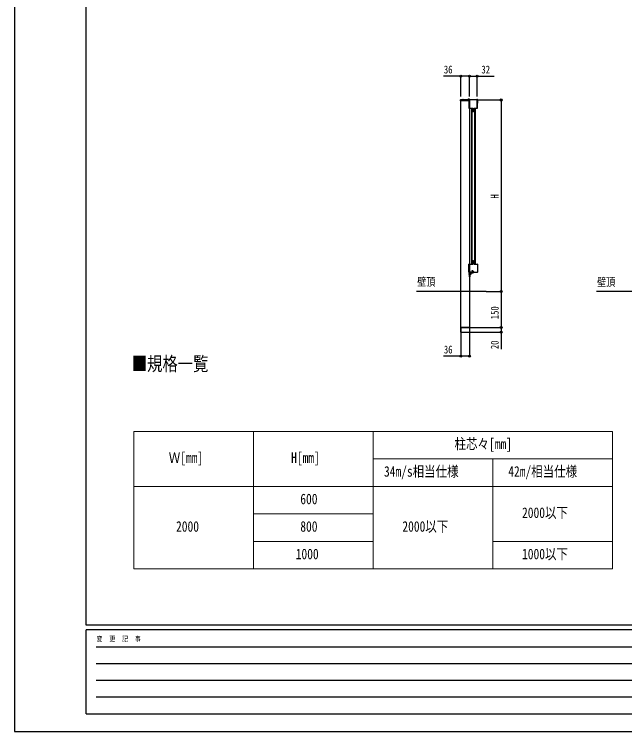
# Model space of a CAD drawing. Units: millimetres, scale not verified. Extents: x -4205 to 4205, y -2970 to 2970.
# Drawn here: x -4205 to -1655, y -2970 to 27 of the extents above; entities that cross this region are included whole.
import ezdxf
from ezdxf.enums import TextEntityAlignment as Align

# ---------------------------------------------------------------- set-up
doc = ezdxf.new("R2010")
doc.units = ezdxf.units.MM
doc.header["$LTSCALE"] = 16
doc.layers.add('0-1_TABLE1', color=7, linetype='Continuous', lineweight=18)
for name, color, linetype in [('0-2_USER1', 3, 'Continuous'), ('0-3_YKK_A1', 4, 'Continuous'), ('0-4_YKK_D', 6, 'Continuous'), ('0-5_YKK_ZWAK', 7, 'Continuous')]:
    doc.layers.add(name, color=color, linetype=linetype)
doc.styles.add('ＭＳ ゴシック', font='')
doc.styles.get('ＭＳ ゴシック').set_extended_font_data('MS Gothic')

msp = doc.modelspace()

# ---------------------------------------------------------------- linework, layer by layer
at = {"layer": '0-1_TABLE1'}
for p, q in [((-3705.71, -1715.3), (-1705.71, -1715.3)), ((-3705.71, -1715.3), (-3705.71, -2290.3)), ((-3205.71, -1715.3), (-3205.71, -2290.3)), ((-2705.71, -1715.3), (-2705.71, -2290.3)), ((-1705.71, -1715.3), (-1705.71, -2290.3)), ((-2705.71, -1830.3), (-1705.71, -1830.3)), ((-2205.71, -1830.3), (-2205.71, -2290.3)), ((-3705.71, -1945.3), (-1705.71, -1945.3)), ((-3205.71, -2060.3), (-2705.71, -2060.3)), ((-3205.71, -2175.3), (-2705.71, -2175.3)), ((-2205.71, -2175.3), (-1705.71, -2175.3)), ((-3705.71, -2290.3), (-1705.71, -2290.3))]:
    msp.add_line(p, q, dxfattribs=at)
at = {"layer": '0-3_YKK_A1'}
for p, q in [((-2339.92, -329.28), (-2272.42, -329.28)), ((-2330.12, -328.28), (-2272.12, -328.28)), ((-2310.59, -329.28), (-2302.64, -329.28)), ((-2308.87, -330.78), (-2308.87, -329.28)), ((-2303.42, -329.28), (-2307.92, -333.78)), ((-2305.47, -329.07), (-2306.62, -329.67)), ((-2306.19, -326.79), (-2306.19, -327.68)), ((-2304.54, -327.2), (-2305.47, -329.07)), ((-2305.43, -329.28), (-2305.43, -331.29)), ((-2304.37, -330.78), (-2304.37, -329.28)), ((-2303.14, -329.28), (-2303.14, -330.78)), ((-2301.71, -329.28), (-2301.71, -330.78)), ((-2288.14, -329.28), (-2288.14, -330.78)), ((-2286.71, -329.28), (-2286.71, -330.78)), ((-2341.42, -333.78), (-2341.42, -330.78)), ((-2307.92, -333.78), (-2341.42, -333.78)), ((-2339.92, -330.78), (-2339.92, -333.78)), ((-2339.42, -1130.78), (-2339.42, -333.88)), ((-2305.64, -330.78), (-2305.64, -364.28)), ((-2270.16, -329.8), (-2304.66, -329.8)), ((-2303.42, -330.78), (-2303.42, -1053.78)), ((-2271.71, -364.28), (-2271.42, -330.78)), ((-2270.21, -364.29), (-2269.92, -331.8)), ((-2269.18, -364.28), (-2269.18, -330.78)), ((-2269.17, -359.8), (-2268.92, -331.51)), ((-2304.66, -365.26), (-2304.44, -365.26)), ((-2304.44, -365.26), (-2304.16, -365.07)), ((-2295.41, -365.01), (-2289.41, -365.01)), ((-2294.92, -364.78), (-2294.92, -1016.78)), ((-2292.91, -364.78), (-2292.91, -1016.78)), ((-2289.41, -365.78), (-2289.41, -365.01)), ((-2289.41, -377.28), (-2289.41, -365.78)), ((-2285.41, -377.28), (-2285.41, -365.78)), ((-2281.92, -364.78), (-2281.92, -1016.78)), ((-2279.92, -364.78), (-2279.92, -1016.78)), ((-2279.41, -365.01), (-2278.41, -365.07)), ((-2278.41, -365.07), (-2270.66, -365.07)), ((-2271.71, -364.28), (-2270.21, -364.29)), ((-2270.38, -365.26), (-2270.66, -365.07)), ((-2270.38, -365.26), (-2270.16, -365.26)), ((-2305.65, -1050.77), (-2305.65, -1017.27)), ((-2304.67, -1016.29), (-2304.45, -1016.29)), ((-2304.45, -1016.29), (-2304.17, -1016.49)), ((-2295.42, -1016.55), (-2289.42, -1016.55)), ((-2289.42, -1004.27), (-2289.42, -1015.77)), ((-2289.42, -1015.77), (-2289.42, -1016.55)), ((-2285.42, -1004.27), (-2285.42, -1015.77)), ((-2279.42, -1016.55), (-2278.42, -1016.49)), ((-2278.42, -1016.49), (-2270.67, -1016.49)), ((-2270.39, -1016.29), (-2270.67, -1016.49)), ((-2270.39, -1016.29), (-2270.17, -1016.29)), ((-2269.19, -1017.27), (-2269.19, -1050.77)), ((-2292.62, -1043.78), (-2293.12, -1044.28)), ((-2292.62, -1043.78), (-2290.12, -1043.78)), ((-2289.62, -1045.78), (-2289.62, -1050.28)), ((-2288.12, -1045.78), (-2288.12, -1049.78)), ((-2287.12, -1047.78), (-2287.12, -1049.78)), ((-2294.42, -1058.78), (-2307.46, -1058.78)), ((-2270.17, -1051.75), (-2304.67, -1051.75)), ((-2303.42, -1069.78), (-2303.42, -1053.28)), ((-2303.42, -1069.78), (-2303.42, -1130.78)), ((-2301.92, -1069.78), (-2303.42, -1069.78)), ((-2301.92, -1069.78), (-2303.42, -1069.78)), ((-2301.92, -1052.78), (-2301.92, -1069.78)), ((-2301.92, -1054.53), (-2301.92, -1060.78)), ((-2301.92, -1054.53), (-2301.41, -1054.53)), ((-2301.92, -1063.03), (-2301.92, -1056.78)), ((-2301.92, -1063.03), (-2301.41, -1063.03)), ((-2301.42, -1052.28), (-2290.62, -1052.28)), ((-2301.41, -1054.53), (-2301.41, -1060.78)), ((-2301.41, -1063.03), (-2301.41, -1056.78)), ((-2290.12, -1050.78), (-2300.92, -1050.78)), ((-2300.92, -1063.78), (-2300.92, -1054.28)), ((-2299.92, -1053.28), (-2290.62, -1053.28)), ((-2234.08, -1130.78), (-2524.18, -1130.78)), ((-2303.42, -1130.78), (-2303.42, -1280.78)), ((-1357, -1131.27), (-1772.72, -1131.27)), ((-1357, -1131.27), (-1772.72, -1131.27)), ((-2303.22, -1281.78), (-2339.62, -1281.78)), ((-2339.62, -1300.78), (-2303.22, -1300.78))]:
    msp.add_line(p, q, dxfattribs=at)
for points in [[(-2308.69, -327.2), (-2307.76, -329.07), (-2306.62, -329.67)], [(-2307.04, -326.79), (-2307.04, -327.68), (-2306.19, -327.68)], [(-2271.42, -330.78), (-2304.92, -330.78), (-2339.92, -330.78)], [(-2304.16, -365.07), (-2296.41, -365.07), (-2295.41, -365.01)], [(-2285.41, -365.78), (-2285.41, -365.01), (-2279.41, -365.01)], [(-2304.17, -1016.49), (-2296.42, -1016.49), (-2295.42, -1016.55)], [(-2285.42, -1015.77), (-2285.42, -1016.55), (-2279.42, -1016.55)], [(-2293.12, -1044.28), (-2293.12, -1045.28), (-2290.12, -1045.28)], [(-2299.82, -1056.7), (-2301.73, -1057.63), (-2302.34, -1058.78)], [(-2299.82, -1060.85), (-2301.73, -1059.92), (-2302.34, -1058.78)], [(-2303.42, -1280.78), (-2339.42, -1280.78), (-2339.42, -1130.78)], [(-2339.62, -1300.78), (-2339.62, -1280.78), (-2303.22, -1280.78), (-2303.22, -1300.78)]]:
    msp.add_lwpolyline(points, dxfattribs=at)
for centre, radius, start, end in [((-2339.92, -330.78), 1.5, 90, 180), ((-2330.12, -329.28), 1, 90, 180), ((-2310.59, -329), 0.274, 142.28591, 270), ((-2306.62, -332.08), 5.3, 94.59941, 142.28591), ((-2306.62, -332.08), 5.3, 37.71409, 85.40059), ((-2302.64, -329), 0.274, 270, 37.71409), ((-2272.42, -331.78), 2.5, 359.5, 90), ((-2272.12, -331.48), 3.2, 359.5, 90), ((-2304.66, -330.78), 0.981, 90, 180), ((-2270.16, -330.78), 0.981, 0, 90), ((-2304.66, -364.28), 0.981, 180, 270), ((-2270.17, -359.79), 1, 269.5, 359.5), ((-2270.16, -364.28), 0.981, 270, 0), ((-2304.67, -1017.27), 0.981, 90, 180), ((-2270.17, -1017.27), 0.981, 0, 90), ((-2290.12, -1045.78), 2, 0, 90), ((-2290.12, -1045.78), 0.5, 0, 90), ((-2288.12, -1047.78), 1, 0, 90), ((-2304.67, -1050.77), 0.981, 180, 270), ((-2300.92, -1053.28), 2.5, 90, 180), ((-2301.42, -1052.78), 0.5, 90, 180), ((-2301.92, -1063.78), 1, 270, 0), ((-2301.92, -1063.78), 1, 270, 0), ((-2304.95, -1058.78), 5.53, 43.21261, 50.20587), ((-2304.95, -1058.78), 5.53, 309.79413, 316.78739), ((-2299.92, -1054.28), 1, 90, 180), ((-2304.95, -1058.78), 5.53, 316.78739, 43.21261), ((-2290.62, -1049.78), 2.5, 270, 0), ((-2290.62, -1049.78), 3.5, 270, 0), ((-2290.12, -1050.28), 0.5, 270, 0), ((-2270.17, -1050.77), 0.981, 270, 0)]:
    msp.add_arc(centre, radius, start, end, dxfattribs=at)
for centre, major_axis, start_param, end_param in [((-2287.41, -377.28), (-1.42, -1.42), 5.4996506, 7.06672), ((-2287.42, -377.28), (-1.42, 1.42), 2.358058, 3.9251274), ((-2287.42, -1004.28), (-1.42, 1.42), 5.4996506, 7.06672), ((-2287.42, -1004.28), (-1.42, -1.42), 2.358058, 3.9251274)]:
    msp.add_ellipse(centre, major_axis=major_axis, ratio=0.99628, start_param=start_param, end_param=end_param, dxfattribs=at)
at = {"layer": '0-4_YKK_D'}
for p, q in [((-2339.42, -315.78), (-2339.42, -229.78)), ((-2303.42, -315.78), (-2303.42, -229.78)), ((-2303.42, -315.78), (-2303.42, -229.78)), ((-2271.42, -315.78), (-2271.42, -229.78)), ((-2271.42, -330.78), (-2169.81, -330.78)), ((-2170.81, -330.78), (-2170.81, -1130.78)), ((-2233.08, -1130.78), (-2169.81, -1130.78)), ((-2233.08, -1130.78), (-2169.81, -1130.78)), ((-2170.81, -1130.78), (-2170.81, -1280.78)), ((-2339.42, -1281.78), (-2339.42, -1401.78)), ((-2303.42, -1281.78), (-2303.42, -1401.78)), ((-2302.22, -1280.78), (-2169.81, -1280.78)), ((-2302.22, -1280.78), (-2169.81, -1280.78)), ((-2302.22, -1300.78), (-2169.81, -1300.78))]:
    msp.add_line(p, q, dxfattribs=at)
for points in [[(-2303.42, -230.78), (-2339.42, -230.78), (-2411.22, -230.78)], [(-2303.42, -230.78), (-2271.42, -230.78), (-2199.62, -230.78)], [(-2170.81, -1280.78), (-2170.81, -1300.78), (-2170.81, -1372.58)], [(-2303.42, -1400.78), (-2339.42, -1400.78), (-2411.22, -1400.78)]]:
    msp.add_lwpolyline(points, dxfattribs=at)
for centre in [(-2339.42, -230.78), (-2303.42, -230.78), (-2303.42, -230.78), (-2271.42, -230.78), (-2170.81, -330.78), (-2170.81, -1130.78), (-2170.81, -1130.78), (-2170.81, -1280.78), (-2170.81, -1280.78), (-2170.81, -1300.78), (-2339.42, -1400.78), (-2303.42, -1400.78)]:
    msp.add_circle(centre, 4.25, dxfattribs=at)
at = {"layer": '0-5_YKK_ZWAK'}
for p, q in [((-3904.98, -2525), (-3904.98, 2775)), ((3895.02, -2525), (-3904.98, -2525)), ((-1304.98, -2545), (-3904.98, -2545)), ((-3904.98, -2895), (-3904.98, -2545)), ((-3862.48, -2615), (-1354.98, -2615)), ((-3862.48, -2685), (-1354.98, -2685)), ((-3862.48, -2755), (-1354.98, -2755)), ((-3862.48, -2825), (-1354.98, -2825)), ((-3904.98, -2895), (-1304.98, -2895))]:
    msp.add_line(p, q, dxfattribs=at)
msp.add_lwpolyline([(-4205, -2970), (4205, -2970), (4205, 2970), (-4205, 2970)], close=True, dxfattribs=at)

# ---------------------------------------------------------------- texts
at = {"layer": '0-1_TABLE1', "style": 'ＭＳ ゴシック', "width": 0.8}
for s, p in [('柱芯々[mm]', (-2365.71, -1802.8)), ('Ｗ[mm]', (-3559.71, -1860.3)), ('H[mm]', (-3048.51, -1860.3)), ('34m/s相当仕様', (-2660.51, -1917.8)), ('42m/相当仕様', (-2141.31, -1917.8)), ('600', (-3010.11, -2032.8)), ('2000以下', (-2083.71, -2090.3)), ('2000', (-3529.31, -2147.8)), ('800', (-3010.11, -2147.8)), ('2000以下', (-2583.71, -2147.8)), ('1000', (-3029.31, -2262.8)), ('1000以下', (-2083.71, -2262.8))]:
    msp.add_text(s, height=43.99, dxfattribs=at).set_placement(p, align=Align.BOTTOM_LEFT)
at = {"layer": '0-2_USER1', "style": 'ＭＳ ゴシック', "width": 0.8}
for s, height, p in [('壁頂', 33.99, (-2521.91, -1117.94)), ('壁頂', 33.99, (-1770.45, -1118.43)), ('■規格一覧', 58.65, (-3714.24, -1479.72))]:
    msp.add_text(s, height=height, dxfattribs=at).set_placement(p, align=Align.BOTTOM_LEFT)
at = {"layer": '0-4_YKK_D', "style": 'ＭＳ ゴシック', "width": 0.8}
for s, p in [('36', (-2410.22, -229.78)), ('32', (-2253.42, -229.78)), ('36', (-2410.22, -1399.78))]:
    msp.add_text(s, height=32.99, dxfattribs=at).set_placement(p, align=Align.BOTTOM_LEFT)
for s, p in [('H', (-2171.61, -742.78)), ('150', (-2171.61, -1246.58)), ('20', (-2171.81, -1371.58))]:
    msp.add_text(s, height=32.99, rotation=90, dxfattribs=at).set_placement(p, align=Align.BOTTOM_LEFT)
at = {"layer": '0-5_YKK_ZWAK', "style": 'ＭＳ ゴシック', "width": 0.8}
msp.add_text('変  更  記  事', height=21.99, dxfattribs=at).set_placement((-3861.31, -2600), align=Align.BOTTOM_LEFT)

doc.saveas('drawing.dxf')
